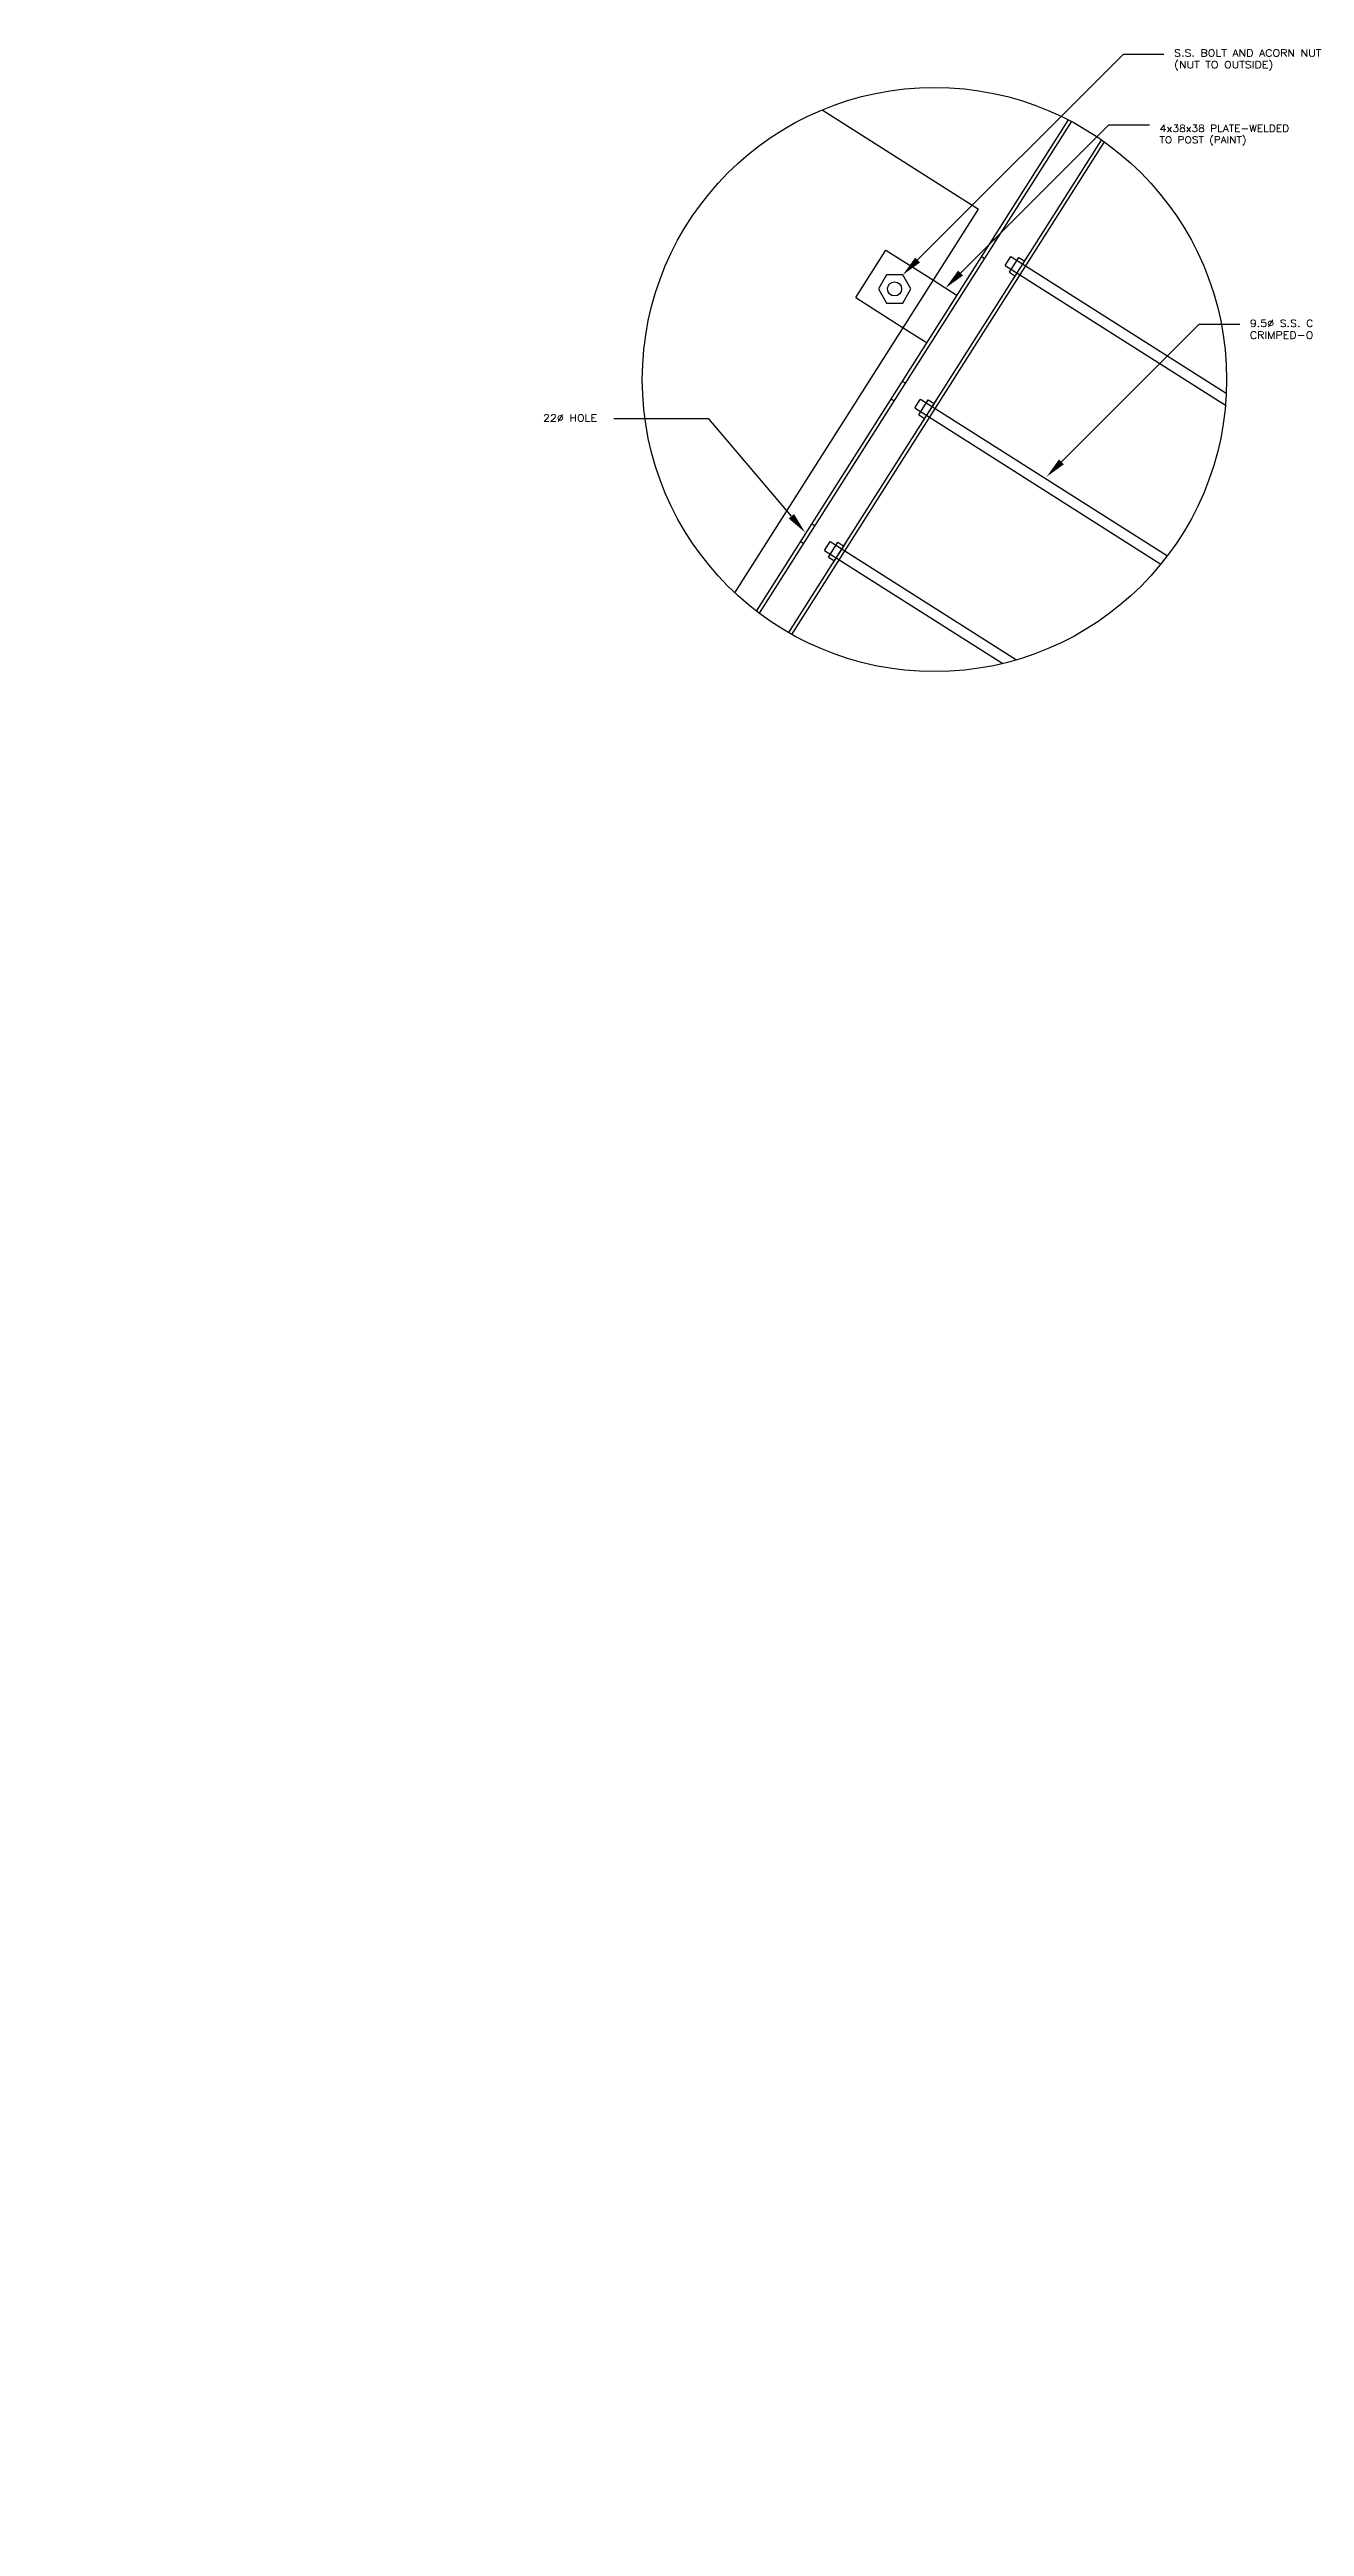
# Model space of a CAD drawing. Header units: inches. Extents: x -1254 to 5631, y 14 to 582.
# Drawn here: x 637.8 to 682.4, y 493.7 to 581.8 of the extents above; entities that cross this region are included whole.
import ezdxf
from ezdxf import colors
from ezdxf.entities.mleader import LeaderData, LeaderLine
from ezdxf.math import Vec2, Vec3

# ---------------------------------------------------------------- set-up
doc = ezdxf.new("R2010")
doc.units = ezdxf.units.IN
doc.header["$MEASUREMENT"] = 0
for name, color, linetype in [('Arch_Section_Handrail', 1, 'Continuous'), ('Dim', 5, 'Continuous'), ('Mleader @ 4', 5, 'Continuous'), ('Mleader @ 48', 5, 'Continuous')]:
    doc.layers.add(name, color=color, linetype=linetype)
doc.styles.add('ROMANS', font='romans.shx', dxfattribs={"width": 1.15})

msp = doc.modelspace()

# ---------------------------------------------------------------- linework, layer by layer
at = {"layer": 'Arch_Section_Handrail'}
for p, q in [((662.91301, 561.80212), (674.00349, 579.27497)), ((665.24595, 579.63603), (670.80758, 576.10591)), ((664.16609, 560.97725), (675.28327, 578.49216)), ((662.14287, 562.45482), (670.80758, 576.10591)), ((671.02055, 574.34214), (670.91502, 574.40913)), ((671.42247, 574.97536), (671.31694, 575.04234)), ((671.95494, 574.41471), (679.6138, 569.55343)), ((672.233, 574.38628), (672.44407, 574.2523)), ((671.75452, 574.09895), (679.58497, 569.12875)), ((671.8986, 573.85944), (672.10967, 573.72547)), ((668.20712, 569.90964), (668.10159, 569.97662)), ((667.8052, 569.27642), (667.69967, 569.34341)), ((668.73959, 569.34899), (677.52068, 563.7754)), ((669.01765, 569.32055), (669.22872, 569.18658)), ((668.53917, 569.03323), (677.28846, 563.47982)), ((668.68325, 568.79372), (668.89432, 568.65975)), ((664.88624, 564.9109), (664.99177, 564.84391)), ((664.48432, 564.27769), (664.58986, 564.2107)), ((665.32382, 563.96751), (671.66393, 559.94327)), ((665.52424, 564.28327), (672.15554, 560.07421)), ((665.8023, 564.25483), (666.01337, 564.12086)), ((665.4679, 563.728), (665.67898, 563.59403))]:
    msp.add_line(p, q, dxfattribs=at)
at = {"layer": 'Arch_Section_Handrail', "ltscale": 2}
for p, q in [((663.01855, 561.73513), (674.10903, 579.20798)), ((664.06056, 561.04424), (675.17774, 578.55915)), ((666.43955, 572.95626), (667.51133, 574.64484)), ((667.51133, 574.64484), (669.19991, 573.57305)), ((671.75452, 574.09895), (671.95494, 574.41471)), ((671.8986, 573.85944), (672.233, 574.38628)), ((672.04269, 573.61993), (672.51106, 574.35784)), ((666.43955, 572.95626), (668.12812, 571.88448)), ((668.53917, 569.03323), (668.73959, 569.34899)), ((668.68325, 568.79372), (669.01765, 569.32055)), ((668.82734, 568.55421), (669.29571, 569.29212)), ((665.32382, 563.96751), (665.52424, 564.28327)), ((665.4679, 563.728), (665.8023, 564.25483)), ((665.61199, 563.48849), (666.08036, 564.2264))]:
    msp.add_line(p, q, dxfattribs=at)
at = {"layer": 'Arch_Section_Handrail', "ltscale": 0.1}
for p, q in [((669.19991, 573.57305), (670.04419, 573.03716)), ((668.12812, 571.88448), (668.97241, 571.34859))]:
    msp.add_line(p, q, dxfattribs=at)
msp.add_lwpolyline([(667.53105, 573.76466), (667.24238, 573.26466), (667.53105, 572.76466), (668.1084, 572.76466), (668.39708, 573.26466), (668.1084, 573.76466)], close=True, dxfattribs=at)
msp.add_circle((667.81973, 573.26466), 0.25, dxfattribs=at)
at = {"layer": 'Dim', "ltscale": 0.1}
msp.add_circle((669.23671, 570.04444), 10.38869, dxfattribs=at)

# ---------------------------------------------------------------- leaders
at = {"layer": 'Mleader @ 4'}
ml = msp.add_multileader_mtext('Standard', dxfattribs=at)
ml.set_content('{\\W1.15;\\C256;S.S. BOLT AND ACORN NUT\\P(NUT TO OUTSIDE)}', color=256, style='ROMANS')
ml.set_leader_properties()
ml.build(insert=Vec2(0, 0))
ml.multileader.update_dxf_attribs({"dogleg_length": 0.36, "arrow_head_size": 0.75, "scale": 4})
ctx = ml.context
ctx.base_point, ctx.scale, ctx.char_height, ctx.arrow_head_size, ctx.landing_gap_size, ctx.plane_origin = Vec3(677.39708, 581.61333), 4, 0.25, 0.75, 0.36, Vec3(677.75708, 581.78)
ctx.left_attachment, ctx.right_attachment, ctx.attachment_type = 0, 0, 1
notes = []
notes.append((ctx, [(0, (1, 1, 0), (675.95708, 581.61333), (1, 0), 1.44, [(0, [(668.1084, 573.76466)], 0, [])])]))
ctx.mtext.insert, ctx.mtext.width, ctx.mtext.defined_height, ctx.mtext.flow_direction = Vec3(677.75708, 581.78), 6.31074, 0.79148, 5
ml = msp.add_multileader_mtext('Standard', dxfattribs=at)
ml.set_content('{\\W1.15;4x\\H0.9583x;38\\H1.0435x;x\\H0.9583x;38 PLATE-WELDED\\PTO POST (PAINT)}', color=256, style='ROMANS')
ml.set_leader_properties()
ml.build(insert=Vec2(0, 0))
ml.multileader.update_dxf_attribs({"dogleg_length": 0.36, "arrow_head_size": 0.75, "scale": 4})
ctx = ml.context
ctx.base_point, ctx.scale, ctx.char_height, ctx.arrow_head_size, ctx.landing_gap_size, ctx.plane_origin = Vec3(676.88034, 579.10733), 4, 0.25, 0.75, 0.36, Vec3(677.24034, 579.27226)
ctx.left_attachment, ctx.right_attachment, ctx.attachment_type = 0, 0, 1
notes.append((ctx, [(0, (1, 1, 0), (675.44034, 579.10733), (1, 0), 1.44, [(0, [(669.63188, 573.29887)], 0, [])])]))
ctx.mtext.insert, ctx.mtext.width, ctx.mtext.defined_height, ctx.mtext.flow_direction = Vec3(677.24034, 579.10733), 5.6342609, 1.33824, 5
ml = msp.add_multileader_mtext('Standard', dxfattribs=at)
ml.set_content('\\A1;{\\W1.15;\\C256;9.5%%C S.S. CABLE C/W S.S.\\PCRIMPED-ON STUD END & S.S. NUT}', color=256, style='ROMANS')
ml.set_leader_properties()
ml.build(insert=Vec2(0, 0))
ml.multileader.update_dxf_attribs({"dogleg_length": 0.36, "arrow_head_size": 0.75, "scale": 4})
ctx = ml.context
ctx.base_point, ctx.scale, ctx.char_height, ctx.arrow_head_size, ctx.landing_gap_size, ctx.plane_origin = Vec3(680.08995, 572.01369), 4, 0.25, 0.75, 0.36, Vec3(680.44995, 572.16369)
ctx.left_attachment, ctx.right_attachment, ctx.attachment_type = 0, 0, 1
notes.append((ctx, [(0, (1, 1, 0), (678.64995, 572.01369), (1, 0), 1.44, [(0, [(673.22, 566.58374)], 0, [])])]))
ctx.mtext.insert, ctx.mtext.width, ctx.mtext.defined_height, ctx.mtext.flow_direction = Vec3(680.44995, 572.16369), 8.756711, 1.3061, 5
ml = msp.add_multileader_mtext('Standard', dxfattribs=at)
ml.set_content('{\\W1.15;\\C256;22%%C HOLE}', color=256, style='ROMANS')
ml.set_leader_properties()
ml.build(insert=Vec2(0, 0))
ml.multileader.update_dxf_attribs({"dogleg_length": 0.36, "arrow_head_size": 0.75, "scale": 4})
ctx = ml.context
ctx.base_point, ctx.scale, ctx.char_height, ctx.arrow_head_size, ctx.landing_gap_size, ctx.plane_origin = Vec3(654.95767, 568.65178), 4, 0.25, 0.75, 0.36, Vec3(653.03476, 566.66008)
ctx.left_attachment, ctx.right_attachment, ctx.attachment_type = 0, 0, 1
notes.append((ctx, [(0, (1, 1, 0), (661.21698, 568.65178), (-1, 0), 3.37621, [(0, [(664.63468, 564.60728)], 0, [])])]))
ctx.mtext.insert, ctx.mtext.width, ctx.mtext.defined_height, ctx.mtext.flow_direction = Vec3(655.31767, 568.80178), 4.1960303, 2.06546, 5
at = {"layer": 'Mleader @ 48'}
ml = msp.add_multileader_mtext('Standard', dxfattribs=at)
ml.set_content('EPDM ROOF CONSTRUCTION:\\PEPDM ROOFING MEMBRANE\\P3/4"[19] T & G PLYWOOD SHEATHING\\PTJI ROOF JOISTS\\PVAPOR BARRIER\\P1/2"[12.5] GYPSUM BOARD\\PSUSPENDED ACOUSTIC TILE', color=256, style='ROMANS')
ml.set_leader_properties()
ml.build(insert=Vec2(0, 0))
ml.multileader.update_dxf_attribs({"dogleg_length": 0.36, "arrow_head_size": 9, "scale": 48})
ctx = ml.context
ctx.base_point, ctx.scale, ctx.char_height, ctx.arrow_head_size, ctx.landing_gap_size, ctx.plane_origin = Vec3(319.18683, 553.82183), 48, 3, 9, 4.32, Vec3(425.0969, 555.62183)
ctx.left_attachment, ctx.right_attachment, ctx.attachment_type = 0, 0, 1
notes.append((ctx, [(0, (1, 1, 0), (453.76119, 553.82183), (-1, 0), 24.40579, [(0, [(453.65407, 493.68855)], 0, [])])]))
ctx.mtext.insert, ctx.mtext.width, ctx.mtext.defined_height, ctx.mtext.flow_direction = Vec3(323.50683, 555.62183), 110.5675402, 9.51776, 5
for ctx, leaders in notes:
    for number, flags, end, landing, length, lines in leaders:
        leader = LeaderData()
        leader.index, (leader.has_last_leader_line, leader.has_dogleg_vector, leader.attachment_direction) = number, flags
        leader.last_leader_point, leader.dogleg_vector, leader.dogleg_length = Vec3(end), Vec3(landing), length
        for number, points, colour, breaks in lines:
            line = LeaderLine()
            line.index, line.vertices, line.color, line.breaks = number, Vec3.list(points), colors.encode_raw_color(colour), breaks
            leader.lines.append(line)
        ctx.leaders.append(leader)

doc.saveas('drawing.dxf')
